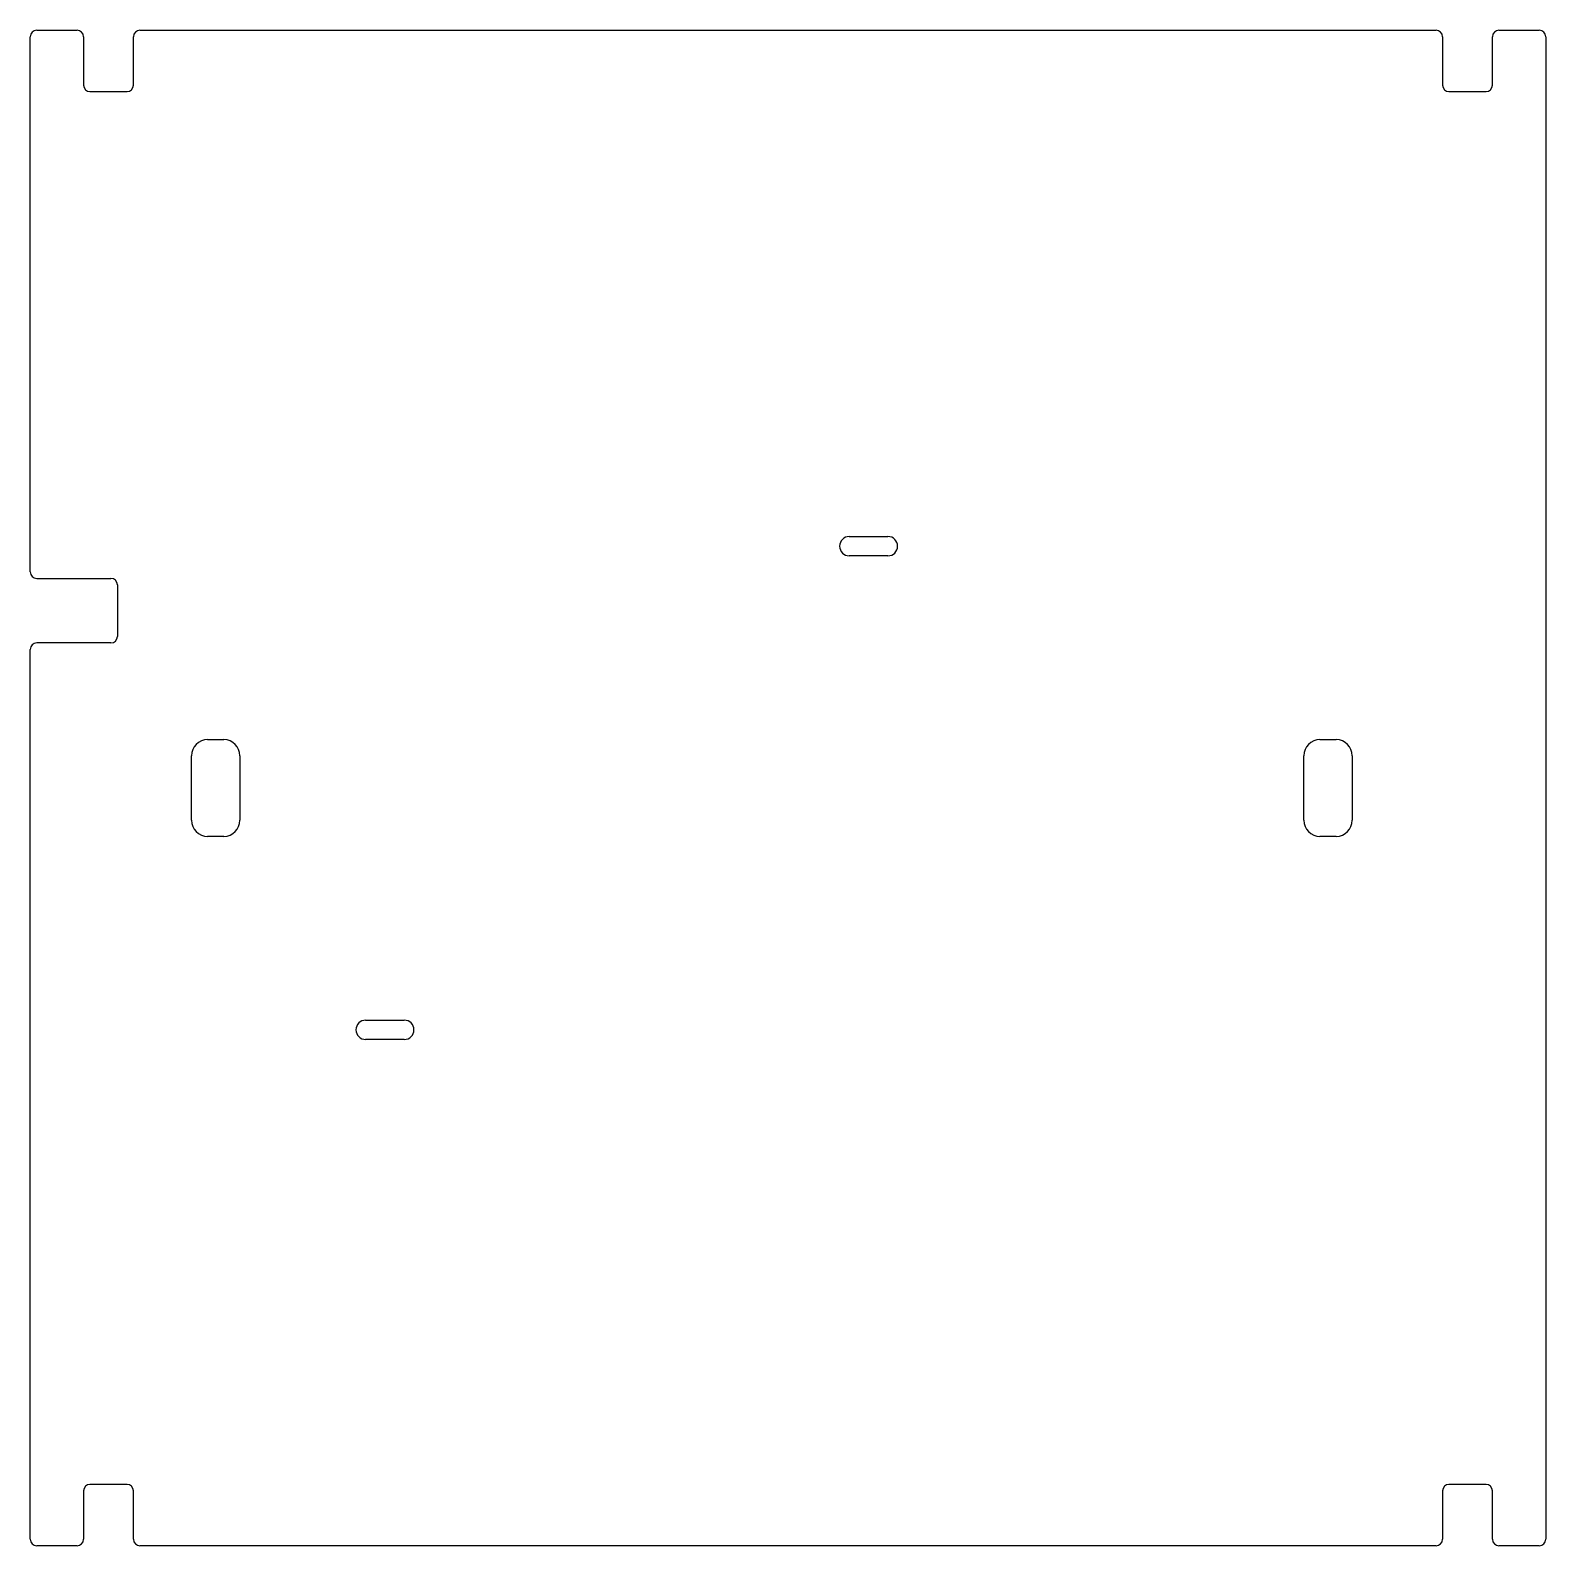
# Model space of a CAD drawing. Header units: millimetres. Extents: x 0 to 470, y -470 to 0.
import ezdxf

# ---------------------------------------------------------------- set-up
doc = ezdxf.new("R2010")
doc.units = ezdxf.units.MM

msp = doc.modelspace()

# ---------------------------------------------------------------- linework, layer by layer
at = {"color": 7, "linetype": 'Continuous', "lineweight": 25}
for p, q in [((2, 0), (14.5, 0)), ((34, 0), (436, 0)), ((455.5, 0), (468, 0)), ((0, -168), (0, -2)), ((16.5, -2), (16.5, -17)), ((32, -17), (32, -2)), ((438, -2), (438, -17)), ((453.5, -17), (453.5, -2)), ((470, -2), (470, -468)), ((18.5, -19), (30, -19)), ((440, -19), (451.5, -19)), ((254, -157), (266, -157)), ((266, -163), (254, -163)), ((2, -170), (25, -170)), ((27, -172), (27, -188)), ((0, -468), (0, -192)), ((25, -190), (2, -190)), ((55, -220), (60, -220)), ((400, -220), (405, -220)), ((50, -245), (50, -225)), ((65, -225), (65, -245)), ((395, -245), (395, -225)), ((410, -225), (410, -245)), ((60, -250), (55, -250)), ((405, -250), (400, -250)), ((104, -307), (116, -307)), ((116, -313), (104, -313)), ((30, -451), (18.5, -451)), ((451.5, -451), (440, -451)), ((16.5, -453), (16.5, -468)), ((32, -468), (32, -453)), ((438, -453), (438, -468)), ((453.5, -468), (453.5, -453)), ((14.5, -470), (2, -470)), ((436, -470), (34, -470)), ((468, -470), (455.5, -470))]:
    msp.add_line(p, q, dxfattribs=at)
for centre, radius, start, end in [((2, -2), 2, 90, 180), ((14.5, -2), 2, 0, 90), ((34, -2), 2, 90, 180), ((436, -2), 2, 0, 90), ((455.5, -2), 2, 90, 180), ((468, -2), 2, 0, 90), ((18.5, -17), 2, 180, 270), ((30, -17), 2, 270, 0), ((440, -17), 2, 180, 270), ((451.5, -17), 2, 270, 0), ((254, -160), 3, 90, 270), ((266, -160), 3, 270, 90), ((2, -168), 2, 180, 270), ((25, -172), 2, 0, 90), ((25, -188), 2, 270, 0), ((2, -192), 2, 90, 180), ((55, -225), 5, 90, 180), ((60, -225), 5, 0, 90), ((400, -225), 5, 90, 180), ((405, -225), 5, 0, 90), ((55, -245), 5, 180, 270), ((60, -245), 5, 270, 0), ((400, -245), 5, 180, 270), ((405, -245), 5, 270, 0), ((104, -310), 3, 90, 270), ((116, -310), 3, 270, 90), ((18.5, -453), 2, 90, 180), ((30, -453), 2, 0, 90), ((440, -453), 2, 90, 180), ((451.5, -453), 2, 0, 90), ((2, -468), 2, 180, 270), ((14.5, -468), 2, 270, 0), ((34, -468), 2, 180, 270), ((436, -468), 2, 270, 0), ((455.5, -468), 2, 180, 270), ((468, -468), 2, 270, 0)]:
    msp.add_arc(centre, radius, start, end, dxfattribs=at)

doc.saveas('drawing.dxf')
